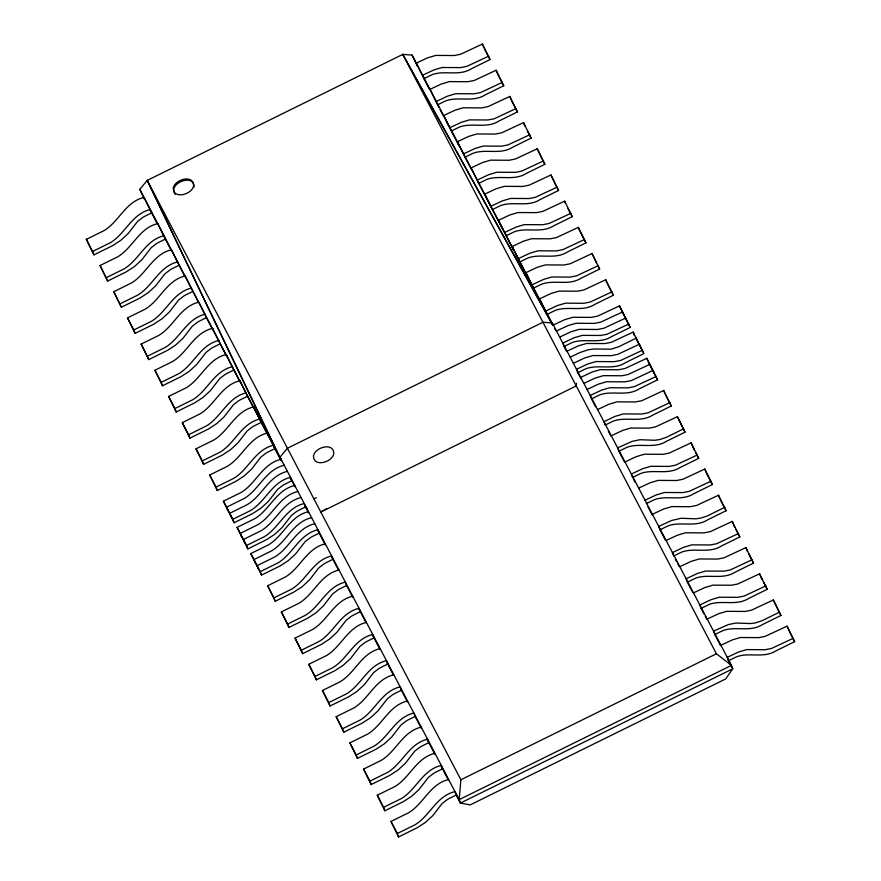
<?xml version="1.0" encoding="UTF-8"?>
<svg xmlns="http://www.w3.org/2000/svg" width="881" height="881" viewBox="0 0 881 881"><rect width="100%" height="100%" fill="white"/><g stroke="black" fill="none" stroke-linecap="round" stroke-linejoin="round"><path stroke-width="1.32" d="M194.051 187.124C194.47 172.676 166.961 183.611 175.33 194.426M274.2 447.141L281.204 460.532L147.248 180.385L460.895 779.773L459.177 799.64L460.444 803.065L470.201 804.904L725.713 678.91L732.728 668.811L731.461 665.386L552.266 322.953L542.938 322.259L287.415 448.253L279.982 457.206L281.182 460.466L139.815 189.338L147.248 180.385L402.771 54.391L412.099 55.085L552.839 324.99L515.914 254.466M576.559 383.268L576.262 385.911L320.805 512.059M320.739 511.905L326.774 508.634M416.317 63.135L427.67 57.816L435.809 55.415L454.222 55.525L460.565 54.27L482.425 44.05L490.023 59.567L471.456 68.718C459.541 76.339 445.445 70.304 432.956 74.345A15.77 6.817 -27.6 0 0 430.104 75.601L423.915 78.651L416.317 63.135L417.165 65.425M86.382 239.335L104.046 230.624C119.221 221.549 125.311 201.892 144.032 197.399L151.631 212.916L145.442 215.966A15.77 6.817 -27.6 0 0 142.678 217.475L137.502 221.483L128.163 233.575L120.796 240.315L112.537 245.689L93.97 254.851L86.382 239.335L93.97 254.851M150.365 209.48C131.632 213.984 125.543 233.641 110.367 242.716L92.703 251.426M422.649 75.226L433.992 69.896L442.13 67.496L460.543 67.606L466.886 66.35L488.757 56.131M100.082 265.522L117.746 256.812C132.921 247.737 139.022 228.08 157.743 223.587L165.331 239.092L159.142 242.154A15.77 6.817 -27.6 0 0 156.377 243.663L151.202 247.671L141.863 259.752L134.507 266.502L126.236 271.877L107.669 281.039L100.082 265.522L107.669 281.039M496.135 70.238L474.264 80.457L467.921 81.713L449.508 81.603L441.37 84.003L430.027 89.322L437.615 104.839L443.804 101.789A15.77 6.817 -27.6 0 1 446.667 100.533C459.144 96.492 473.24 102.526 485.156 94.906L503.723 85.754L496.135 70.238L496.972 72.517M164.064 235.668C145.343 240.161 139.253 259.829 124.067 268.892L106.403 277.603M436.348 101.414L447.691 96.084L455.829 93.683L474.253 93.793L480.597 92.538L502.456 82.318M113.781 291.71L131.445 282.999C146.631 273.925 152.721 254.268 171.443 249.775L179.03 265.28L172.841 268.331A15.77 6.817 -27.6 0 0 170.077 269.85L164.901 273.848L155.563 285.94L148.206 292.69L139.947 298.064L121.38 307.216L113.781 291.71L121.38 307.216M509.835 96.425L487.975 106.634L481.632 107.9L463.208 107.79L455.07 110.191L443.727 115.51L451.314 131.027L457.503 127.976A15.77 6.817 -27.6 0 1 460.367 126.71C472.844 122.679 486.94 128.703 498.866 121.093L517.433 111.931L509.835 96.425L511.101 99.85M177.764 261.855C159.043 266.348 152.953 286.017 137.777 295.08L120.113 303.791M450.048 127.602L461.402 122.272L469.54 119.871L487.953 119.981L494.296 118.726L516.156 108.506M457.426 141.698L468.78 136.379L476.918 133.978L495.331 134.077L501.674 132.822L523.534 122.613L531.133 138.119L512.566 147.281C500.65 154.891 486.554 148.856 474.066 152.898A15.77 6.817 -27.6 0 0 471.214 154.164L465.025 157.214L457.426 141.698L458.693 145.123M192.741 291.468L186.552 294.518A15.77 6.817 -27.6 0 0 183.788 296.038L178.612 300.036L169.273 312.127L161.906 318.878L153.646 324.252L135.079 333.403L127.492 317.898L145.156 309.187C160.331 300.113 166.421 280.455 185.142 275.951L198.412 302.304M191.474 288.043C172.742 292.536 166.652 312.193 151.477 321.268L133.813 329.979L135.079 333.403M463.758 153.779L475.101 148.46L483.24 146.059L501.652 146.169L507.996 144.913L529.866 134.694M141.191 344.075L158.855 335.375C174.031 326.3 180.131 306.643 198.853 302.139L206.44 317.656L200.251 320.706A15.77 6.817 -27.6 0 0 197.487 322.226L192.311 326.223L182.973 338.315L175.616 345.066L167.346 350.44L148.79 359.591L141.191 344.075L148.79 359.591M537.245 148.79L515.374 159.009L509.031 160.265L490.618 160.155L482.48 162.556L471.137 167.886L478.724 183.402L484.913 180.341A15.77 6.817 -27.6 0 1 487.777 179.085C500.254 175.044 514.35 181.079 526.265 173.458L544.832 164.306L537.245 148.79L544.832 164.306M205.174 314.231C186.453 318.724 180.363 338.381 165.176 347.455L147.512 356.166M477.458 179.966L488.801 174.647L496.939 172.247L515.363 172.357L521.706 171.101L543.566 160.882M212.552 328.327C193.831 332.82 187.741 352.488 172.555 361.551L154.891 370.262L162.489 385.779L181.057 376.627L189.316 371.253L196.672 364.503L206.011 352.411L211.187 348.413A15.77 6.817 -27.6 0 1 213.962 346.894L220.14 343.843L212.552 328.327L213.4 330.617M484.836 194.073L496.179 188.743L504.317 186.343L522.741 186.453L529.085 185.197L550.944 174.978L558.543 190.494L539.976 199.646C528.049 207.266 513.953 201.231 501.476 205.273A15.77 6.817 -27.6 0 0 498.613 206.528L492.424 209.579L484.836 194.073L486.103 197.498M218.873 340.418C200.152 344.911 194.062 364.569 178.887 373.643L161.223 382.354L162.489 385.779M491.158 206.154L502.511 200.835L510.65 198.434L529.063 198.544L535.406 197.289L557.266 187.069M226.252 354.514C207.531 359.007 201.441 378.676 186.265 387.739L168.601 396.45L176.189 411.967L194.756 402.815L203.026 397.441L210.383 390.69L219.721 378.599L224.897 374.59A15.77 6.817 -27.6 0 1 227.661 373.081L233.85 370.031L226.252 354.514L227.1 356.805M498.536 220.261L509.89 214.931L518.028 212.53L536.441 212.64L542.784 211.385L564.644 201.165L572.243 216.682L553.675 225.833C541.76 233.454 527.664 227.419 515.176 231.461A15.77 6.817 -27.6 0 0 512.324 232.716L506.135 235.767L498.536 220.261L499.813 223.686M232.584 366.606C213.863 371.099 207.762 390.757 192.587 399.831L174.923 408.542L176.189 411.967M504.868 232.342L516.211 227.023L524.349 224.622L542.762 224.721L549.105 223.466L570.976 213.257M239.962 380.702C221.241 385.195 215.14 404.853 199.965 413.927L182.301 422.638L189.9 438.154L208.456 429.003L216.726 423.618L224.082 416.878L233.421 404.786L238.597 400.778A15.77 6.817 -27.6 0 1 241.361 399.269L247.55 396.219L239.962 380.702L240.799 382.982M512.246 246.438L523.589 241.119L531.728 238.718L550.14 238.828L556.484 237.573L578.354 227.353L585.942 242.87L567.375 252.021C555.459 259.642 541.363 253.607 528.886 257.648A15.77 6.817 -27.6 0 0 526.023 258.904L519.834 261.954L512.246 246.438L513.513 249.874M246.284 392.783C227.562 397.287 221.472 416.944 206.286 426.019L188.622 434.729L189.9 438.154M518.568 258.529L529.91 253.199L538.049 250.799L556.473 250.909L562.816 249.653L584.676 239.445M253.662 406.89C234.941 411.383 228.851 431.04 213.665 440.115L196 448.825L203.599 464.342L222.166 455.18L230.426 449.806L237.793 443.055L247.121 430.974L252.296 426.966A15.77 6.817 -27.6 0 1 255.072 425.457L261.25 422.395L253.662 406.89L254.928 410.315M525.946 272.625L537.289 267.306L545.427 264.906L563.851 265.016L570.194 263.76L592.054 253.541L599.653 269.057L581.086 278.209C569.17 285.829 555.063 279.795 542.586 283.836A15.77 6.817 -27.6 0 0 539.723 285.092L533.545 288.142L525.946 272.625L527.212 276.061M259.983 418.971C241.262 423.475 235.172 443.132 219.997 452.206L202.333 460.906L203.599 464.342M532.267 284.717L543.621 279.387L551.759 276.986L570.172 277.097L576.515 275.841L598.375 265.622M267.361 433.078C248.64 437.571 242.55 457.228 227.375 466.302L209.711 475.013L217.299 490.519L235.866 481.367L244.136 475.993L251.492 469.243L260.831 457.151L266.007 453.153A15.77 6.817 -27.6 0 1 268.771 451.634L274.96 448.583L267.361 433.078L268.628 436.502M539.646 298.813L550.999 293.494L559.138 291.093L577.551 291.204L583.894 289.948L605.754 279.729L613.352 295.234L594.785 304.397C582.87 312.017 568.774 305.982 556.285 310.024A15.77 6.817 -27.6 0 0 553.433 311.279L547.244 314.33L539.646 298.813L540.923 302.238M273.694 445.158C254.972 449.651 248.871 469.32 233.696 478.383L216.032 487.094L217.299 490.519M545.978 310.905L557.321 305.575L565.459 303.174L583.872 303.284L590.215 302.029L612.086 291.809M281.072 459.265C262.351 463.758 256.25 483.416 241.075 492.49L223.411 501.201L234.137 522.719L252.693 513.557L260.963 508.183L268.32 501.432L277.658 489.351L282.834 485.343A15.77 6.817 -27.6 0 1 285.598 483.834L291.787 480.784L290.521 477.348C271.8 481.852 265.71 501.509 250.523 510.584L232.859 519.283L234.137 522.719M553.356 325.001L564.699 319.682L572.837 317.281L591.25 317.38L597.593 316.125L619.464 305.916L630.179 327.435L611.612 336.586C599.697 344.207 585.601 338.172 573.124 342.213A15.77 6.817 -27.6 0 0 570.26 343.469L564.071 346.519L562.805 343.094L574.148 337.764L582.286 335.364L600.71 335.474L607.053 334.218L628.913 323.999M284.2 465.267C265.478 469.76 259.377 489.418 244.202 498.492L226.538 507.203L227.805 510.628M556.484 331.003L567.827 325.684L575.965 323.283L594.378 323.393L600.721 322.138L622.592 311.918L623.858 315.343M287.393 471.346C268.672 475.839 262.582 495.496 247.396 504.571L229.732 513.282L231.009 516.707M559.677 337.093L571.02 331.763L579.158 329.362L597.582 329.472L603.926 328.217L625.785 317.997L627.052 321.422M294.772 485.442C276.05 489.946 269.96 509.603 254.774 518.678L237.11 527.389L247.836 548.907L266.403 539.745L274.663 534.371L282.019 527.62L291.358 515.528L296.534 511.531A15.77 6.817 -27.6 0 1 299.309 510.011L305.487 506.96L307.48 508.844M567.056 351.189L578.399 345.859L586.537 343.458L604.961 343.568L611.304 342.313L633.164 332.093L643.89 353.611L625.323 362.774C613.396 370.394 599.3 364.36 586.823 368.401A15.77 6.817 -27.6 0 0 583.96 369.657L577.771 372.707L576.504 369.282L587.858 363.952L595.997 361.551L614.409 361.662L620.753 360.406L642.612 350.186M297.899 491.455C279.178 495.948 273.088 515.605 257.902 524.68L240.238 533.39L241.515 536.815M570.183 357.19L579.808 352.565L588.145 349.79L593.794 348.997L611.073 349.173L618.627 346.817L636.291 338.106L637.139 340.385M301.093 497.534C282.372 502.027 276.282 521.684 261.106 530.758L243.442 539.469L244.709 542.894M573.377 363.269L584.731 357.95L592.869 355.55L611.282 355.66L617.625 354.404L639.485 344.185L640.762 347.61M308.471 511.63C289.75 516.123 283.66 535.791 268.485 544.854L250.821 553.565L261.536 575.084L280.103 565.932L288.373 560.558L295.73 553.808L305.068 541.716L310.244 537.718A15.77 6.817 -27.6 0 1 313.008 536.199L319.197 533.148L317.931 529.723C299.21 534.216 293.109 553.874 277.933 562.948L260.269 571.659L261.536 575.084M580.755 377.376L592.109 372.046L600.247 369.646L618.66 369.756L625.003 368.5L646.863 358.281L657.589 379.799L639.022 388.962C627.107 396.571 613.011 390.547 600.523 394.578A15.77 6.817 -27.6 0 0 597.67 395.844L591.481 398.895L590.215 395.47L601.558 390.14L609.696 387.739L628.109 387.849L634.452 386.594L656.323 376.374M247.836 548.907L246.57 545.471L264.234 536.76C279.409 527.697 285.499 508.029 304.22 503.536L305.487 506.96L307.348 508.888M311.599 517.643C292.877 522.136 286.788 541.793 271.612 550.867L253.948 559.578L255.215 563.003M583.883 383.378L595.237 378.059L603.375 375.658L621.788 375.758L628.131 374.502L649.991 364.294L651.268 367.718M314.803 523.721C296.082 528.215 289.981 547.872 274.806 556.946L257.142 565.657L258.408 569.082M587.087 389.457L598.43 384.138L606.568 381.737L624.981 381.847L631.325 380.592L653.195 370.372L654.462 373.797L648.141 361.717M325.309 543.819C306.588 548.323 300.487 567.981 285.312 577.055L267.648 585.766L275.246 601.271L293.802 592.12L302.073 586.746L309.429 579.995L318.768 567.904L323.944 563.906A15.77 6.817 -27.6 0 1 326.708 562.386L332.897 559.336L331.63 555.911C312.909 560.404 306.819 580.061 291.633 589.136L273.969 597.847L275.246 601.271M597.593 409.566L608.936 404.236L617.074 401.846L635.487 401.945L641.831 400.69L663.701 390.481L671.289 405.987L652.722 415.138C640.806 422.759 626.71 416.724 614.233 420.766A15.77 6.817 -27.6 0 0 611.37 422.032L605.181 425.083L603.914 421.647L615.257 416.328L623.396 413.927L641.82 414.037L648.163 412.782L670.023 402.562M339.009 570.007C320.288 574.511 314.198 594.168 299.011 603.243L281.347 611.943L288.946 627.459L307.513 618.308L315.772 612.934L323.14 606.183L332.467 594.091L337.643 590.094A15.77 6.817 -27.6 0 1 340.418 588.574L346.596 585.524L345.33 582.099C326.609 586.592 320.519 606.249 305.344 615.323L287.68 624.034L288.946 627.459M611.293 435.754L622.636 430.424L630.774 428.023L649.198 428.133L655.541 426.878L677.401 416.658L685 432.175L666.432 441.326C654.517 448.947 640.41 442.912 627.933 446.953A15.77 6.817 -27.6 0 0 625.07 448.209L618.88 451.259M683.722 428.75L666.058 437.461L659.594 439.575L654.627 440.258L639.947 439.718L632.349 441.326L617.614 447.834L618.462 450.125M352.708 596.195C333.987 600.688 327.897 620.356 312.722 629.419L295.058 638.13L302.646 653.647L321.213 644.496L329.483 639.121L336.839 632.371L346.178 620.279L351.354 616.271A15.77 6.817 -27.6 0 1 354.118 614.762L360.307 611.711L359.041 608.286C340.319 612.78 334.218 632.437 319.043 641.511L301.379 650.222L302.646 653.647M624.992 461.941L636.346 456.611L644.485 454.211L662.897 454.321L669.241 453.065L691.1 442.846L698.699 458.362L680.132 467.514C668.216 475.134 654.12 469.099 641.632 473.141A15.77 6.817 -27.6 0 0 638.78 474.396L632.591 477.447L631.325 474.022L642.667 468.703L650.806 466.302L669.219 466.412L675.562 465.146L697.433 454.937M366.419 622.382C347.698 626.876 341.597 646.533 326.422 655.607L308.757 664.318L316.356 679.835L334.912 670.683L343.183 665.298L350.539 658.559L359.877 646.467L365.053 642.458A15.77 6.817 -27.6 0 1 367.817 640.95L374.007 637.899L372.74 634.463C354.019 638.967 347.929 658.625 332.743 667.699L315.079 676.41L316.356 679.835M638.703 488.129L650.046 482.799L658.184 480.398L676.597 480.508L682.94 479.253L704.811 469.033L712.399 484.55L693.832 493.701C681.916 501.322 667.82 495.287 655.343 499.329A15.77 6.817 -27.6 0 0 652.48 500.584L646.291 503.635M645.024 500.21L656.367 494.891L664.505 492.49L682.929 492.589L689.272 491.334L711.132 481.125M380.118 648.57C361.397 653.063 355.307 672.721 340.121 681.795L322.457 690.506L330.056 706.022L348.623 696.86L356.882 691.486L364.249 684.746L373.577 672.655L378.764 668.646A15.77 6.817 -27.6 0 1 381.528 667.137L387.706 664.087L386.44 660.651C367.718 665.155 361.628 684.812 346.453 693.887L328.789 702.586L330.056 706.022M652.403 514.306L663.745 508.987L671.884 506.586L690.308 506.696L696.651 505.441L718.511 495.221L726.109 510.738L707.542 519.889C695.627 527.51 681.52 521.475 669.042 525.517A15.77 6.817 -27.6 0 0 666.179 526.772L660.001 529.822L665.133 539.646M724.832 507.302L707.168 516.013L700.703 518.138L695.737 518.81L681.057 518.27L671.774 520.44L658.724 526.398L660.001 529.822M393.818 674.758C375.097 679.251 369.007 698.908 353.832 707.983L336.168 716.693L343.755 732.21L362.322 723.048L370.593 717.674L377.949 710.923L387.288 698.842L392.463 694.834A15.77 6.817 -27.6 0 1 395.228 693.314L401.417 690.264L400.15 686.839C381.429 691.332 375.328 711 360.153 720.063L342.489 728.774L343.755 732.21M666.102 540.494L677.456 535.174L685.594 532.774L704.007 532.884L710.35 531.628L732.21 521.409L739.809 536.925L721.242 546.077C709.326 553.697 695.23 547.663 682.742 551.704A15.77 6.817 -27.6 0 0 679.89 552.96L673.701 556.01L672.434 552.585L683.777 547.255L691.915 544.854L710.328 544.965L716.671 543.709L738.542 533.49M407.529 700.946C388.807 705.439 382.706 725.096 367.531 734.17L349.867 742.881L357.466 758.387L376.022 749.235L384.292 743.861L391.649 737.111L400.987 725.019L406.163 721.021A15.77 6.817 -27.6 0 1 408.927 719.502L415.116 716.451L413.85 713.026C395.129 717.519 389.039 737.177 373.852 746.251L356.188 754.962L357.466 758.387M679.813 566.681L691.156 561.362L699.294 558.961L717.707 559.072L724.05 557.805L745.921 547.597L753.508 563.102L734.941 572.265C723.026 579.874 708.93 573.85 696.453 577.881A15.77 6.817 -27.6 0 0 693.589 579.147L687.4 582.198L686.134 578.773L697.477 573.443L705.615 571.042L724.039 571.152L730.382 569.897L752.242 559.677M421.228 727.122C402.507 731.626 396.417 751.284 381.242 760.358L363.567 769.069L371.165 784.575L389.732 775.423L397.992 770.049L405.359 763.298L414.687 751.207L419.874 747.209A15.77 6.817 -27.6 0 1 422.638 745.689L428.827 742.639L427.549 739.214C408.828 743.707 402.738 763.364 387.563 772.439L369.899 781.15L371.165 784.575M693.512 592.869L704.855 587.539L713.004 585.149L731.417 585.248L737.76 583.993L759.62 573.784L767.219 589.29L748.652 598.441C736.736 606.062 722.629 600.027 710.152 604.069A15.77 6.817 -27.6 0 0 707.289 605.335L701.111 608.386L699.833 604.95L711.187 599.631L719.325 597.23L737.738 597.34L744.082 596.085L765.941 585.865M434.928 753.31C416.206 757.814 410.117 777.471 394.941 786.546L377.277 795.246L384.865 810.762L403.432 801.611L411.702 796.237L419.059 789.486L428.397 777.394L433.573 773.397A15.77 6.817 -27.6 0 1 436.337 771.877L442.526 768.827L441.26 765.402C422.539 769.895 416.438 789.552 401.262 798.627L383.598 807.337L384.865 810.762M707.212 619.057L718.566 613.727L726.704 611.326L745.117 611.436L751.46 610.181L773.331 599.961L780.918 615.478L762.351 624.629C750.436 632.25 736.34 626.215 723.852 630.256A15.77 6.817 -27.6 0 0 720.999 631.512L714.81 634.573M779.652 612.053L761.988 620.764L755.513 622.878L750.546 623.561L735.866 623.021L728.268 624.629L713.544 631.137L714.392 633.428M448.638 779.498C429.917 783.991 423.816 803.659 408.641 812.723L390.977 821.433L398.575 836.95L417.131 827.799L425.402 822.425L432.758 815.674L442.097 803.582L447.273 799.574A15.77 6.817 -27.6 0 1 450.037 798.065L456.226 795.014L454.959 791.59C436.238 796.083 430.148 815.74 414.973 824.814L397.298 833.525L398.575 836.95M720.922 645.244L732.265 639.914L740.403 637.514L758.816 637.624L765.16 636.368L787.03 626.149L794.618 641.665L776.051 650.817C764.135 658.437 750.039 652.403 737.562 656.444A15.77 6.817 -27.6 0 0 734.699 657.7L728.51 660.75L727.243 657.325L738.586 652.006L746.725 649.605L765.149 649.715L771.492 648.46L793.352 638.24M460.895 779.773L716.418 653.779L731.461 665.386L459.177 799.64L279.982 457.206M455.984 794.541L460.444 803.065L732.728 668.811L728.268 660.276M313.889 498.844L316.367 497.666M716.418 653.779L402.771 54.391L552.861 325.177M402.771 54.391L552.178 324.175M555.636 330.364L554.545 328.272M484.33 48.686L490.023 59.567M497.402 73.663L503.723 85.754M511.74 101.062L517.433 111.931M527.334 130.873L531.133 138.119M556.01 185.66L550.944 174.978M557.277 188.071L558.543 190.494M567.816 208.224L572.243 216.682M580.249 231.989L585.942 242.87M596.481 263.012L592.054 253.541M597.747 265.423L599.653 269.057M607.659 284.365L613.352 295.234M630.179 327.435L619.464 305.916M635.697 337.941L643.251 352.411M655.057 374.965L657.589 379.799M665.596 395.106L671.289 405.987M685 432.175L677.401 416.658M694.272 449.905L691.1 442.846M695.538 452.316L698.699 458.362M706.077 472.458L712.399 484.55M720.416 499.857L726.109 510.738M733.488 524.834L734.743 527.256M736.009 529.668L739.809 536.925M748.454 553.433L753.508 563.102M760.887 577.209L762.153 579.621M763.42 582.044L767.219 589.29M780.918 615.478L773.331 599.961M792.096 636.831L787.03 626.149M793.352 639.243L794.618 641.665M417.198 65.811L412.099 55.085M423.563 77.98L429.289 88.937M437.571 104.762L438.848 107.196M440.126 109.629L443.308 115.708M446.26 121.358L449.035 126.666M451.59 131.533L459.232 146.147M464.959 157.093L471.335 169.262M478.339 182.653L484.704 194.822M485.982 197.256L491.169 207.167M492.347 209.436L502.974 229.732M505.727 234.996L513.37 249.598M563.686 345.759L566.758 351.64M577.495 372.134L580.612 378.103M591.801 399.511L595.633 406.824M608.386 431.194L610.929 436.073M618.583 450.698L624.321 461.655M633.252 478.724L635.168 482.37M647.92 506.74L652.38 515.275M675.342 559.138L676.619 561.582M677.885 564.016L679.163 566.45M687.455 582.297L692.554 592.043M700.847 607.879L704.029 613.98M705.307 616.414L706.584 618.847M714.876 634.694L720.614 645.663M144.275 198.853L139.815 189.338M150.001 209.81L157.644 224.413M164.648 237.804L171.663 251.184M178.667 264.575L185.032 276.744M206.055 316.918L212.42 329.087M220.063 343.689L226.439 355.858M233.443 369.249L239.808 381.418M247.451 396.021L253.188 406.978M260.831 421.581L267.196 433.76M290.146 477.612L294.948 486.819M304.584 505.198L308.526 512.742M317.292 529.525L325.254 544.744M331.63 556.924L338.645 570.326M346.299 584.951L352.675 597.142M359.041 609.289L366.067 622.724M373.081 636.126L380.096 649.539M387.111 662.941L393.488 675.121M400.503 688.524L407.518 701.926M414.533 715.339L421.547 728.741M426.646 738.487L434.939 754.323M441.26 766.404L448.33 779.916M127.492 317.898L133.813 329.979M154.891 370.262L161.223 382.354M168.601 396.45L174.923 408.542M182.301 422.638L188.622 434.729M196 448.825L202.333 460.906M209.711 475.013L216.032 487.094M223.411 501.201L232.859 519.283M237.11 527.389L246.57 545.471M250.821 553.565L260.269 571.659M267.648 585.766L273.969 597.847M281.347 611.943L287.68 624.034M295.058 638.13L301.379 650.222M308.757 664.318L315.079 676.41M322.457 690.506L328.789 702.586M336.168 716.693L342.489 728.774M349.867 742.881L356.188 754.962M363.567 769.069L369.899 781.15M377.277 795.246L383.598 807.337M390.977 821.433L397.298 833.525M456.27 794.42L460.444 803.065M147.248 180.385L281.502 460.664M759.62 573.784L760.468 576.064M745.921 547.597L747.187 551.021M732.21 521.409L733.058 523.688M718.511 495.221L719.777 498.646M704.811 469.033L705.659 471.324M663.701 390.481L664.968 393.906M646.863 358.281L647.711 360.571M633.164 332.093L634.43 335.529M605.754 279.729L607.031 283.153M578.354 227.353L579.621 230.778M564.644 201.165L565.492 203.456M523.534 122.613L524.812 126.038M482.425 44.05L483.702 47.475M552.266 322.953L553.07 325.122M173.337 187.895C172.962 199.668 191.926 194.723 193.6 185.913C193.974 174.152 175.011 179.096 173.337 187.895M313.493 455.763C313.118 467.536 332.082 462.591 333.756 453.781C334.13 442.02 315.167 446.964 313.493 455.763"/></g></svg>
